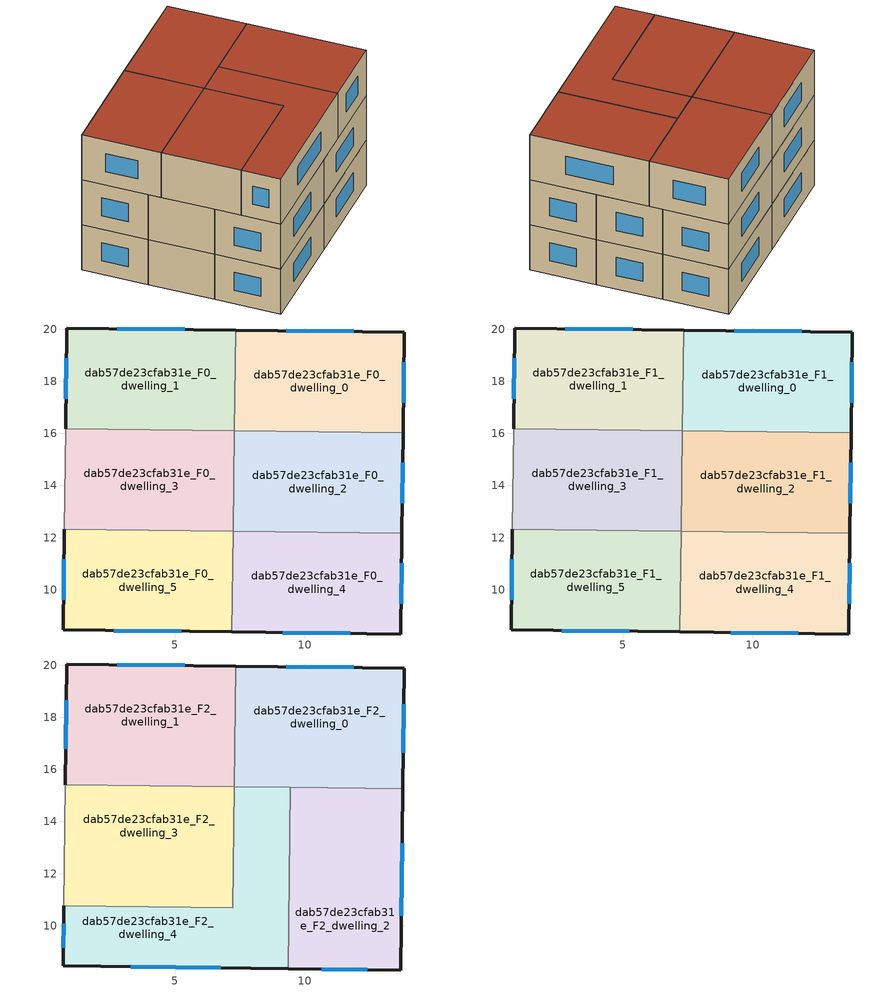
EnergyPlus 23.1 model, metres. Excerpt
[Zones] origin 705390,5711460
dab57de23cfab31e_F0_dwelling_0
 floor ground (EU_floor_Construction): 13.82,19.89 13.77,16.03 7.29,16.1 7.34,19.96 z0
 wall outside (EU_wall_Construction): 13.77,16.03 13.82,19.89 7.34,19.96 z0:3
 wall to dab57de23cfab31e_F0_dwelling_1 (EU_wall_Construction): 7.34,19.96 7.29,16.1 z0:3
 wall to dab57de23cfab31e_F0_dwelling_2 (EU_wall_Construction): 7.29,16.1 13.77,16.03 z0:3
 window (EU_Window_Construction): 11.88,19.91 9.28,19.94 / 13.79,17.18 13.8,18.73 z0.9:2.1
dab57de23cfab31e_F0_dwelling_1
 floor ground (EU_floor_Construction): 7.34,19.96 7.29,16.1 0.82,16.18 0.86,20.04 z0
 wall outside (EU_wall_Construction): 7.34,19.96 0.86,20.04 0.82,16.18 z0:3
 wall to dab57de23cfab31e_F0_dwelling_3 (EU_wall_Construction): 0.82,16.18 7.29,16.1 z0:3
 window (EU_Window_Construction): 0.85,18.89 0.83,17.34 / 5.4,19.99 2.8,20.02 z0.9:2.1
dab57de23cfab31e_F0_dwelling_2
 floor ground (EU_floor_Construction): 13.77,16.03 13.73,12.16 7.25,12.24 7.3,16.1 z0
 wall outside (EU_wall_Construction): 13.73,12.16 13.77,16.03 z0:3
 wall to dab57de23cfab31e_F0_dwelling_3 (EU_wall_Construction): 7.3,16.1 7.25,12.24 z0:3
 wall to dab57de23cfab31e_F0_dwelling_4 (EU_wall_Construction): 7.25,12.24 13.73,12.16 z0:3
 window (EU_Window_Construction): 13.74,13.32 13.76,14.87 z0.9:2.1
dab57de23cfab31e_F0_dwelling_3
 floor ground (EU_floor_Construction): 7.3,16.1 7.25,12.24 0.77,12.32 0.82,16.18 z0
 wall adiabatic (EU_wall_Construction): 0.82,16.18 0.77,12.32 z0:3
 wall to dab57de23cfab31e_F0_dwelling_5 (EU_wall_Construction): 0.77,12.32 7.25,12.24 z0:3
dab57de23cfab31e_F0_dwelling_4
 floor ground (EU_floor_Construction): 13.73,12.16 13.68,8.3 7.2,8.38 7.25,12.24 z0
 wall outside (EU_wall_Construction): 7.2,8.38 13.68,8.3 13.73,12.16 z0:3
 wall to dab57de23cfab31e_F0_dwelling_5 (EU_wall_Construction): 7.25,12.24 7.2,8.38 z0:3
 window (EU_Window_Construction): 13.7,9.46 13.71,11.01 / 9.14,8.36 11.74,8.32 z0.9:2.1
dab57de23cfab31e_F0_dwelling_5
 floor ground (EU_floor_Construction): 7.25,12.24 7.2,8.38 0.73,8.46 0.77,12.32 z0
 wall outside (EU_wall_Construction): 0.77,12.32 0.73,8.46 7.2,8.38 z0:3
 window (EU_Window_Construction): 2.67,8.43 5.26,8.4 / 0.76,11.16 0.74,9.61 z0.9:2.1
dab57de23cfab31e_F1_dwelling_0
 floor to dab57de23cfab31e_F0_dwelling_0 (EU_floor_Construction): 13.82,19.89 13.77,16.03 7.29,16.1 7.34,19.96 z3
 wall outside (EU_wall_Construction): 13.77,16.03 13.82,19.89 7.34,19.96 z3:6
 wall to dab57de23cfab31e_F1_dwelling_1 (EU_wall_Construction): 7.34,19.96 7.29,16.1 z3:6
 wall to dab57de23cfab31e_F1_dwelling_2 (EU_wall_Construction): 7.29,16.1 13.77,16.03 z3:6
 window (EU_Window_Construction): 11.88,19.91 9.28,19.94 / 13.79,17.18 13.8,18.73 z3.9:5.1
dab57de23cfab31e_F1_dwelling_1
 floor to dab57de23cfab31e_F0_dwelling_1 (EU_floor_Construction): 7.34,19.96 7.29,16.1 0.82,16.18 0.86,20.04 z3
 wall outside (EU_wall_Construction): 7.34,19.96 0.86,20.04 0.82,16.18 z3:6
 wall to dab57de23cfab31e_F1_dwelling_3 (EU_wall_Construction): 0.82,16.18 7.29,16.1 z3:6
 window (EU_Window_Construction): 0.85,18.89 0.83,17.34 / 5.4,19.99 2.8,20.02 z3.9:5.1
dab57de23cfab31e_F1_dwelling_2
 floor to dab57de23cfab31e_F0_dwelling_2 (EU_floor_Construction): 13.77,16.03 13.73,12.16 7.25,12.24 7.3,16.1 z3
 wall outside (EU_wall_Construction): 13.73,12.16 13.77,16.03 z3:6
 wall to dab57de23cfab31e_F1_dwelling_3 (EU_wall_Construction): 7.3,16.1 7.25,12.24 z3:6
 wall to dab57de23cfab31e_F1_dwelling_4 (EU_wall_Construction): 7.25,12.24 13.73,12.16 z3:6
 window (EU_Window_Construction): 13.74,13.32 13.76,14.87 z3.9:5.1
dab57de23cfab31e_F1_dwelling_3
 floor to dab57de23cfab31e_F0_dwelling_3 (EU_floor_Construction): 7.3,16.1 7.25,12.24 0.77,12.32 0.82,16.18 z3
 wall adiabatic (EU_wall_Construction): 0.82,16.18 0.77,12.32 z3:6
 wall to dab57de23cfab31e_F1_dwelling_5 (EU_wall_Construction): 0.77,12.32 7.25,12.24 z3:6
dab57de23cfab31e_F1_dwelling_4
 floor to dab57de23cfab31e_F0_dwelling_4 (EU_floor_Construction): 13.73,12.16 13.68,8.3 7.2,8.38 7.25,12.24 z3
 wall outside (EU_wall_Construction): 7.2,8.38 13.68,8.3 13.73,12.16 z3:6
 wall to dab57de23cfab31e_F1_dwelling_5 (EU_wall_Construction): 7.25,12.24 7.2,8.38 z3:6
 window (EU_Window_Construction): 13.7,9.46 13.71,11.01 / 9.14,8.36 11.74,8.32 z3.9:5.1
dab57de23cfab31e_F1_dwelling_5
 floor to dab57de23cfab31e_F0_dwelling_5 (EU_floor_Construction): 7.25,12.24 7.2,8.38 0.73,8.46 0.77,12.32 z3
 wall outside (EU_wall_Construction): 0.77,12.32 0.73,8.46 7.2,8.38 z3:6
 window (EU_Window_Construction): 2.67,8.43 5.26,8.4 / 0.76,11.16 0.74,9.61 z3.9:5.1
dab57de23cfab31e_F2_dwelling_0
 floor to dab57de23cfab31e_F1_dwelling_0 (EU_floor_Construction): 13.82,19.89 13.77,16.03 7.29,16.1 7.34,19.96 z6
 floor to dab57de23cfab31e_F1_dwelling_2 (EU_floor_Construction): 13.77,16.03 13.76,15.25 7.29,15.33 7.29,16.1 z6
 wall outside (EU_wall_Construction): 13.76,15.25 13.82,19.89 7.34,19.96 z6:9
 wall to dab57de23cfab31e_F2_dwelling_1 (EU_wall_Construction): 7.34,19.96 7.28,15.33 z6:9
 wall to dab57de23cfab31e_F2_dwelling_2 (EU_wall_Construction): 9.45,15.3 13.76,15.25 z6:9
 wall to dab57de23cfab31e_F2_dwelling_4 (EU_wall_Construction): 7.29,15.33 9.45,15.3 z6:9
 window (EU_Window_Construction): 11.88,19.91 9.28,19.94 / 13.78,16.64 13.8,18.5 z6.9:8.1
 roof outside (EU_roof_Construction): 13.76,15.25 13.82,19.89 7.34,19.96 7.28,15.33 z9
dab57de23cfab31e_F2_dwelling_1
 floor to dab57de23cfab31e_F1_dwelling_1 (EU_floor_Construction): 7.34,19.96 7.29,16.1 0.82,16.18 0.86,20.04 z6
 floor to dab57de23cfab31e_F1_dwelling_3 (EU_floor_Construction): 7.29,16.1 7.28,15.33 0.81,15.41 0.82,16.18 z6
 wall outside (EU_wall_Construction): 7.34,19.96 0.86,20.04 0.81,15.41 z6:9
 wall to dab57de23cfab31e_F2_dwelling_3 (EU_wall_Construction): 0.81,15.41 7.28,15.33 z6:9
 window (EU_Window_Construction): 5.4,19.99 2.8,20.02 / 0.84,18.66 0.82,16.8 z6.9:8.1
 roof outside (EU_roof_Construction): 7.28,15.33 7.34,19.96 0.86,20.04 0.81,15.41 z9
dab57de23cfab31e_F2_dwelling_2
 floor to dab57de23cfab31e_F1_dwelling_2 (EU_floor_Construction): 13.76,15.25 13.73,12.16 9.41,12.21 9.45,15.3 z6
 floor to dab57de23cfab31e_F1_dwelling_4 (EU_floor_Construction): 13.73,12.16 13.68,8.3 9.36,8.35 9.41,12.21 z6
 wall outside (EU_wall_Construction): 9.36,8.35 13.68,8.3 13.76,15.25 z6:9
 wall to dab57de23cfab31e_F2_dwelling_4 (EU_wall_Construction): 9.45,15.3 9.36,8.35 z6:9
 window (EU_Window_Construction): 10.66,8.34 12.39,8.32 / 13.71,10.38 13.74,13.17 z6.9:8.1
 roof outside (EU_roof_Construction): 13.68,8.3 13.76,15.25 9.45,15.3 9.36,8.35 z9
dab57de23cfab31e_F2_dwelling_3
 floor to dab57de23cfab31e_F1_dwelling_3 (EU_floor_Construction): 7.29,15.33 7.25,12.24 0.77,12.32 0.81,15.41 z6
 floor to dab57de23cfab31e_F1_dwelling_5 (EU_floor_Construction): 7.25,12.24 7.23,10.7 0.75,10.77 0.77,12.32 z6
 wall to dab57de23cfab31e_F2_dwelling_4 (EU_wall_Construction): 0.75,10.77 7.23,10.7 7.29,15.33 z6:9
 wall adiabatic (EU_wall_Construction): 0.81,15.41 0.75,10.77 z6:9
 roof outside (EU_roof_Construction): 7.23,10.7 7.29,15.33 0.81,15.41 0.75,10.77 z9
dab57de23cfab31e_F2_dwelling_4
 floor to dab57de23cfab31e_F1_dwelling_4 (EU_floor_Construction): 9.41,12.22 9.36,8.35 7.2,8.38 7.25,12.24 z6
 floor to dab57de23cfab31e_F1_dwelling_5 (EU_floor_Construction): 7.25,12.24 7.2,8.38 0.73,8.46 0.75,10.77 7.23,10.7 z6
 floor to dab57de23cfab31e_F1_dwelling_2 (EU_floor_Construction): 9.45,15.3 9.41,12.22 7.25,12.24 7.29,15.33 z6
 wall outside (EU_wall_Construction): 0.75,10.77 0.73,8.46 9.36,8.35 z6:9
 window (EU_Window_Construction): 3.31,8.43 6.78,8.38 / 0.74,10.08 0.73,9.15 z6.9:8.1
 roof outside (EU_roof_Construction): 9.36,8.35 9.45,15.3 7.29,15.33 7.23,10.7 0.75,10.77 0.73,8.46 z9
shading: 0.88,18.33 0.75,10.46 z0:6
[Building]
EU S2 Campaign: North Axis=0; Terrain=City; Solar Distribution=FullExterior
[Site:Location]
London: Latitude=51.5; Longitude=-0.5; Time Zone=0; Elevation=25
[SizingPeriod:WeatherFileDays]
AnnualSizingPeriod: Begin Month=1; Begin Day of Month=1; End Month=12; End Day of Month=31; Day of Week for Start Day=Monday; Use Weather File Daylight Saving Period=No; Use Weather File Rain and Snow Indicators=No
[MATERIAL]
EU_InternalMass_Material: Roughness=MediumRough; Thickness=0.1; Conductivity=1; Density=1800; Specific Heat=900; Thermal Absorptance=0.9; Solar Absorptance=0.7; Visible Absorptance=0.7
[MATERIAL:NOMASS] Roughness=MediumRough; Thermal Absorptance=0.9; Solar Absorptance=0.7; Visible Absorptance=0.7
Name | Thermal Resistance
EU_wall_NoMass | 1.04674
EU_roof_NoMass | 4.32442
EU_floor_NoMass | 2.04616
[WINDOWMATERIAL:SIMPLEGLAZINGSYSTEM]
EU_Window_SimpleGlazing: UFactor=4.25843; Solar Heat Gain Coefficient=0.85; Visible Transmittance=0.85
[CONSTRUCTION]
EU_wall_Construction: EU_wall_NoMass
EU_roof_Construction: EU_roof_NoMass
EU_floor_Construction: EU_floor_NoMass
EU_InternalMass_Construction: EU_InternalMass_Material
EU_Window_Construction: EU_Window_SimpleGlazing
[ZONE] Type=1; Multiplier=1; Ceiling Height=autocalculate; Floor Area=autocalculate; Part of Total Floor Area=Yes
Name | Volume
dab57de23cfab31e_F0_dwelling_0; dab57de23cfab31e_F1_dwelling_0; dab57de23cfab31e_F0_dwelling_5; dab57de23cfab31e_F1_dwelling_5 | 75.071
dab57de23cfab31e_F2_dwelling_0 | 90.09375
dab57de23cfab31e_F0_dwelling_1; dab57de23cfab31e_F1_dwelling_1 | 75.0696
dab57de23cfab31e_F2_dwelling_1 | 90.0798
dab57de23cfab31e_F0_dwelling_2; dab57de23cfab31e_F1_dwelling_2 | 75.082
dab57de23cfab31e_F2_dwelling_2; dab57de23cfab31e_F2_dwelling_3 | 90.0894
dab57de23cfab31e_F0_dwelling_3; dab57de23cfab31e_F1_dwelling_3 | 75.0806
dab57de23cfab31e_F0_dwelling_4; dab57de23cfab31e_F1_dwelling_4 | 75.0703
dab57de23cfab31e_F2_dwelling_4 | 90.093
[INTERNALMASS] Construction=EU_InternalMass_Construction
Name | Zone or ZoneList | Surface Area
dab57de23cfab31e_F0_dwelling_0_EU_InternalMass | dab57de23cfab31e_F0_dwelling_0 | 25.0235
dab57de23cfab31e_F0_dwelling_1_EU_InternalMass | dab57de23cfab31e_F0_dwelling_1 | 25.0235
dab57de23cfab31e_F0_dwelling_2_EU_InternalMass | dab57de23cfab31e_F0_dwelling_2 | 25.0267
dab57de23cfab31e_F0_dwelling_3_EU_InternalMass | dab57de23cfab31e_F0_dwelling_3 | 25.0267
dab57de23cfab31e_F0_dwelling_4_EU_InternalMass | dab57de23cfab31e_F0_dwelling_4 | 25.0235
dab57de23cfab31e_F0_dwelling_5_EU_InternalMass | dab57de23cfab31e_F0_dwelling_5 | 25.0235
dab57de23cfab31e_F1_dwelling_0_EU_InternalMass | dab57de23cfab31e_F1_dwelling_0 | 25.0235
dab57de23cfab31e_F1_dwelling_1_EU_InternalMass | dab57de23cfab31e_F1_dwelling_1 | 25.0235
dab57de23cfab31e_F1_dwelling_2_EU_InternalMass | dab57de23cfab31e_F1_dwelling_2 | 25.0267
dab57de23cfab31e_F1_dwelling_3_EU_InternalMass | dab57de23cfab31e_F1_dwelling_3 | 25.0267
dab57de23cfab31e_F1_dwelling_4_EU_InternalMass | dab57de23cfab31e_F1_dwelling_4 | 25.0235
dab57de23cfab31e_F1_dwelling_5_EU_InternalMass | dab57de23cfab31e_F1_dwelling_5 | 25.0235
dab57de23cfab31e_F2_dwelling_0_EU_InternalMass | dab57de23cfab31e_F2_dwelling_0 | 30.0312
dab57de23cfab31e_F2_dwelling_1_EU_InternalMass | dab57de23cfab31e_F2_dwelling_1 | 30.0266
dab57de23cfab31e_F2_dwelling_2_EU_InternalMass | dab57de23cfab31e_F2_dwelling_2 | 30.03
dab57de23cfab31e_F2_dwelling_3_EU_InternalMass | dab57de23cfab31e_F2_dwelling_3 | 30.0298
dab57de23cfab31e_F2_dwelling_4_EU_InternalMass | dab57de23cfab31e_F2_dwelling_4 | 30.0311
[OTHEREQUIPMENT] Fuel Type=Electricity; Design Level Calculation Method=Watts/Area; Power per Zone Floor Area=1; Fraction Latent=0; Fraction Radiant=0; Fraction Lost=0; Carbon Dioxide Generation Rate=0; EndUse Subcategory=EU_Step8_InternalGains
Name | Zone or ZoneList or Space or SpaceList | Schedule
EU_Step8_InternalGain_dab57de23cfab31e_F0_dwelling_0_f000 | dab57de23cfab31e_F0_dwelling_0 | EU_Step8_GainSchedule_dab57de23cfab31e_F0_dwelling_0_f000
EU_Step8_InternalGain_dab57de23cfab31e_F0_dwelling_1_f000 | dab57de23cfab31e_F0_dwelling_1 | EU_Step8_GainSchedule_dab57de23cfab31e_F0_dwelling_1_f000
EU_Step8_InternalGain_dab57de23cfab31e_F0_dwelling_2_f000 | dab57de23cfab31e_F0_dwelling_2 | EU_Step8_GainSchedule_dab57de23cfab31e_F0_dwelling_2_f000
EU_Step8_InternalGain_dab57de23cfab31e_F0_dwelling_3_f000 | dab57de23cfab31e_F0_dwelling_3 | EU_Step8_GainSchedule_dab57de23cfab31e_F0_dwelling_3_f000
EU_Step8_InternalGain_dab57de23cfab31e_F0_dwelling_4_f000 | dab57de23cfab31e_F0_dwelling_4 | EU_Step8_GainSchedule_dab57de23cfab31e_F0_dwelling_4_f000
EU_Step8_InternalGain_dab57de23cfab31e_F0_dwelling_5_f000 | dab57de23cfab31e_F0_dwelling_5 | EU_Step8_GainSchedule_dab57de23cfab31e_F0_dwelling_5_f000
EU_Step8_InternalGain_dab57de23cfab31e_F1_dwelling_0_f000 | dab57de23cfab31e_F1_dwelling_0 | EU_Step8_GainSchedule_dab57de23cfab31e_F1_dwelling_0_f000
EU_Step8_InternalGain_dab57de23cfab31e_F1_dwelling_1_f000 | dab57de23cfab31e_F1_dwelling_1 | EU_Step8_GainSchedule_dab57de23cfab31e_F1_dwelling_1_f000
EU_Step8_InternalGain_dab57de23cfab31e_F1_dwelling_2_f000 | dab57de23cfab31e_F1_dwelling_2 | EU_Step8_GainSchedule_dab57de23cfab31e_F1_dwelling_2_f000
EU_Step8_InternalGain_dab57de23cfab31e_F1_dwelling_3_f000 | dab57de23cfab31e_F1_dwelling_3 | EU_Step8_GainSchedule_dab57de23cfab31e_F1_dwelling_3_f000
EU_Step8_InternalGain_dab57de23cfab31e_F1_dwelling_4_f000 | dab57de23cfab31e_F1_dwelling_4 | EU_Step8_GainSchedule_dab57de23cfab31e_F1_dwelling_4_f000
EU_Step8_InternalGain_dab57de23cfab31e_F1_dwelling_5_f000 | dab57de23cfab31e_F1_dwelling_5 | EU_Step8_GainSchedule_dab57de23cfab31e_F1_dwelling_5_f000
EU_Step8_InternalGain_dab57de23cfab31e_F2_dwelling_0_f000 | dab57de23cfab31e_F2_dwelling_0 | EU_Step8_GainSchedule_dab57de23cfab31e_F2_dwelling_0_f000
EU_Step8_InternalGain_dab57de23cfab31e_F2_dwelling_1_f000 | dab57de23cfab31e_F2_dwelling_1 | EU_Step8_GainSchedule_dab57de23cfab31e_F2_dwelling_1_f000
EU_Step8_InternalGain_dab57de23cfab31e_F2_dwelling_2_f000 | dab57de23cfab31e_F2_dwelling_2 | EU_Step8_GainSchedule_dab57de23cfab31e_F2_dwelling_2_f000
EU_Step8_InternalGain_dab57de23cfab31e_F2_dwelling_3_f000 | dab57de23cfab31e_F2_dwelling_3 | EU_Step8_GainSchedule_dab57de23cfab31e_F2_dwelling_3_f000
EU_Step8_InternalGain_dab57de23cfab31e_F2_dwelling_4_f000 | dab57de23cfab31e_F2_dwelling_4 | EU_Step8_GainSchedule_dab57de23cfab31e_F2_dwelling_4_f000
[ZONEVENTILATION:DESIGNFLOWRATE] Schedule=EU_AlwaysOn; Design Flow Rate Calculation Method=AirChanges/Hour; Air Changes per Hour=0.488719; Ventilation Type=Natural; Fan Pressure Rise=0; Fan Total Efficiency=1; Constant Term Coefficient=1; Temperature Term Coefficient=0; Velocity Term Coefficient=0; Velocity Squared Term Coefficient=0; Minimum Indoor Temperature=-100; Maximum Indoor Temperature=100; Delta Temperature=-100; Minimum Outdoor Temperature=-100; Maximum Outdoor Temperature=100; Maximum Wind Speed=40
Name | Zone or ZoneList or Space or SpaceList
EU_ConstantAir_dab57de23cfab31e_F0_dwelling_0 | dab57de23cfab31e_F0_dwelling_0
EU_ConstantAir_dab57de23cfab31e_F0_dwelling_1 | dab57de23cfab31e_F0_dwelling_1
EU_ConstantAir_dab57de23cfab31e_F0_dwelling_2 | dab57de23cfab31e_F0_dwelling_2
EU_ConstantAir_dab57de23cfab31e_F0_dwelling_3 | dab57de23cfab31e_F0_dwelling_3
EU_ConstantAir_dab57de23cfab31e_F0_dwelling_4 | dab57de23cfab31e_F0_dwelling_4
EU_ConstantAir_dab57de23cfab31e_F0_dwelling_5 | dab57de23cfab31e_F0_dwelling_5
EU_ConstantAir_dab57de23cfab31e_F1_dwelling_0 | dab57de23cfab31e_F1_dwelling_0
EU_ConstantAir_dab57de23cfab31e_F1_dwelling_1 | dab57de23cfab31e_F1_dwelling_1
EU_ConstantAir_dab57de23cfab31e_F1_dwelling_2 | dab57de23cfab31e_F1_dwelling_2
EU_ConstantAir_dab57de23cfab31e_F1_dwelling_3 | dab57de23cfab31e_F1_dwelling_3
EU_ConstantAir_dab57de23cfab31e_F1_dwelling_4 | dab57de23cfab31e_F1_dwelling_4
EU_ConstantAir_dab57de23cfab31e_F1_dwelling_5 | dab57de23cfab31e_F1_dwelling_5
EU_ConstantAir_dab57de23cfab31e_F2_dwelling_0 | dab57de23cfab31e_F2_dwelling_0
EU_ConstantAir_dab57de23cfab31e_F2_dwelling_1 | dab57de23cfab31e_F2_dwelling_1
EU_ConstantAir_dab57de23cfab31e_F2_dwelling_2 | dab57de23cfab31e_F2_dwelling_2
EU_ConstantAir_dab57de23cfab31e_F2_dwelling_3 | dab57de23cfab31e_F2_dwelling_3
EU_ConstantAir_dab57de23cfab31e_F2_dwelling_4 | dab57de23cfab31e_F2_dwelling_4
[HVACTEMPLATE:THERMOSTAT] Constant Heating Setpoint=20; Constant Cooling Setpoint=50
EU_HeatOnly_dab57de23cfab31e_F0_dwelling_0; EU_HeatOnly_dab57de23cfab31e_F0_dwelling_1; EU_HeatOnly_dab57de23cfab31e_F0_dwelling_2; EU_HeatOnly_dab57de23cfab31e_F0_dwelling_3; EU_HeatOnly_dab57de23cfab31e_F0_dwelling_4; EU_HeatOnly_dab57de23cfab31e_F0_dwelling_5; EU_HeatOnly_dab57de23cfab31e_F1_dwelling_0; EU_HeatOnly_dab57de23cfab31e_F1_dwelling_1; EU_HeatOnly_dab57de23cfab31e_F1_dwelling_2; EU_HeatOnly_dab57de23cfab31e_F1_dwelling_3; EU_HeatOnly_dab57de23cfab31e_F1_dwelling_4; EU_HeatOnly_dab57de23cfab31e_F1_dwelling_5; EU_HeatOnly_dab57de23cfab31e_F2_dwelling_0; EU_HeatOnly_dab57de23cfab31e_F2_dwelling_1; EU_HeatOnly_dab57de23cfab31e_F2_dwelling_2; EU_HeatOnly_dab57de23cfab31e_F2_dwelling_3; EU_HeatOnly_dab57de23cfab31e_F2_dwelling_4
[HVACTEMPLATE:ZONE:IDEALLOADSAIRSYSTEM] System Availability Schedule=EU_AlwaysOn; Maximum Heating Supply Air Temperature=50; Minimum Cooling Supply Air Temperature=13; Maximum Heating Supply Air Humidity Ratio=0.0156; Minimum Cooling Supply Air Humidity Ratio=0.0077; Heating Limit=NoLimit; Cooling Limit=NoLimit; Heating Availability Schedule=EU_AlwaysOn; Cooling Availability Schedule=EU_CoolingOff; Dehumidification Control Type=ConstantSensibleHeatRatio; Cooling Sensible Heat Ratio=0.7; Dehumidification Setpoint=60; Humidification Control Type=None; Humidification Setpoint=30; Outdoor Air Method=None; Outdoor Air Flow Rate per Person=0.00944; Outdoor Air Flow Rate per Zone Floor Area=0; Outdoor Air Flow Rate per Zone=0; Demand Controlled Ventilation Type=None; Outdoor Air Economizer Type=NoEconomizer; Heat Recovery Type=None; Sensible Heat Recovery Effectiveness=0.7; Latent Heat Recovery Effectiveness=0.65
Name | Template Thermostat
dab57de23cfab31e_F0_dwelling_0 | EU_HeatOnly_dab57de23cfab31e_F0_dwelling_0
dab57de23cfab31e_F0_dwelling_1 | EU_HeatOnly_dab57de23cfab31e_F0_dwelling_1
dab57de23cfab31e_F0_dwelling_2 | EU_HeatOnly_dab57de23cfab31e_F0_dwelling_2
dab57de23cfab31e_F0_dwelling_3 | EU_HeatOnly_dab57de23cfab31e_F0_dwelling_3
dab57de23cfab31e_F0_dwelling_4 | EU_HeatOnly_dab57de23cfab31e_F0_dwelling_4
dab57de23cfab31e_F0_dwelling_5 | EU_HeatOnly_dab57de23cfab31e_F0_dwelling_5
dab57de23cfab31e_F1_dwelling_0 | EU_HeatOnly_dab57de23cfab31e_F1_dwelling_0
dab57de23cfab31e_F1_dwelling_1 | EU_HeatOnly_dab57de23cfab31e_F1_dwelling_1
dab57de23cfab31e_F1_dwelling_2 | EU_HeatOnly_dab57de23cfab31e_F1_dwelling_2
dab57de23cfab31e_F1_dwelling_3 | EU_HeatOnly_dab57de23cfab31e_F1_dwelling_3
dab57de23cfab31e_F1_dwelling_4 | EU_HeatOnly_dab57de23cfab31e_F1_dwelling_4
dab57de23cfab31e_F1_dwelling_5 | EU_HeatOnly_dab57de23cfab31e_F1_dwelling_5
dab57de23cfab31e_F2_dwelling_0 | EU_HeatOnly_dab57de23cfab31e_F2_dwelling_0
dab57de23cfab31e_F2_dwelling_1 | EU_HeatOnly_dab57de23cfab31e_F2_dwelling_1
dab57de23cfab31e_F2_dwelling_2 | EU_HeatOnly_dab57de23cfab31e_F2_dwelling_2
dab57de23cfab31e_F2_dwelling_3 | EU_HeatOnly_dab57de23cfab31e_F2_dwelling_3
dab57de23cfab31e_F2_dwelling_4 | EU_HeatOnly_dab57de23cfab31e_F2_dwelling_4
[SIZING:ZONE] Zone Cooling Design Supply Air Temperature Input Method=SupplyAirTemperature; Zone Cooling Design Supply Air Temperature=13; Zone Heating Design Supply Air Temperature Input Method=SupplyAirTemperature; Zone Heating Design Supply Air Temperature=50; Zone Cooling Design Supply Air Humidity Ratio=0.008; Zone Heating Design Supply Air Humidity Ratio=0.008; Cooling Design Air Flow Method=DesignDay; Cooling Design Air Flow Rate=0; Cooling Minimum Air Flow per Zone Floor Area=0.000762; Cooling Minimum Air Flow=0; Cooling Minimum Air Flow Fraction=0.2; Heating Design Air Flow Method=DesignDay; Heating Design Air Flow Rate=0; Heating Maximum Air Flow per Zone Floor Area=0.002032; Heating Maximum Air Flow=0.141576; Heating Maximum Air Flow Fraction=0.3; Account for Dedicated Outdoor Air System=No; Dedicated Outdoor Air System Control Strategy=NeutralSupplyAir; Dedicated Outdoor Air Low Setpoint Temperature for Design=autosize; Dedicated Outdoor Air High Setpoint Temperature for Design=autosize; Zone Load Sizing Method=Sensible Load Only No Latent Load; Zone Latent Cooling Design Supply Air Humidity Ratio Input Method=HumidityRatioDifference; Zone Cooling Design Supply Air Humidity Ratio Difference=0.005; Zone Latent Heating Design Supply Air Humidity Ratio Input Method=HumidityRatioDifference; Zone Humidification Design Supply Air Humidity Ratio Difference=0.005
dab57de23cfab31e_F0_dwelling_0; dab57de23cfab31e_F0_dwelling_1; dab57de23cfab31e_F0_dwelling_2; dab57de23cfab31e_F0_dwelling_3; dab57de23cfab31e_F0_dwelling_4; dab57de23cfab31e_F0_dwelling_5; dab57de23cfab31e_F1_dwelling_0; dab57de23cfab31e_F1_dwelling_1; dab57de23cfab31e_F1_dwelling_2; dab57de23cfab31e_F1_dwelling_3; dab57de23cfab31e_F1_dwelling_4; dab57de23cfab31e_F1_dwelling_5; dab57de23cfab31e_F2_dwelling_0; dab57de23cfab31e_F2_dwelling_1; dab57de23cfab31e_F2_dwelling_2; dab57de23cfab31e_F2_dwelling_3; dab57de23cfab31e_F2_dwelling_4
[SCHEDULE:CONSTANT]
Name | Hourly Value
EU_AlwaysOn | 1
EU_CoolingOff | 0
[SCHEDULE:FILE] Column Number=1; Rows to Skip at Top=0; Number of Hours of Data=8760; Column Separator=Comma; Interpolate to Timestep=No; Minutes per Item=60; Adjust Schedule for Daylight Savings=Yes
Name | File
EU_Step8_GainSchedule_dab57de23cfab31e_F0_dwelling_0_f000 | ../../schedules/dab57de23cfab31e/dab57de23cfab31e_F0_dwelling_0_f000_gain.csv
EU_Step8_GainSchedule_dab57de23cfab31e_F0_dwelling_1_f000 | ../../schedules/dab57de23cfab31e/dab57de23cfab31e_F0_dwelling_1_f000_gain.csv
EU_Step8_GainSchedule_dab57de23cfab31e_F0_dwelling_2_f000 | ../../schedules/dab57de23cfab31e/dab57de23cfab31e_F0_dwelling_2_f000_gain.csv
EU_Step8_GainSchedule_dab57de23cfab31e_F0_dwelling_3_f000 | ../../schedules/dab57de23cfab31e/dab57de23cfab31e_F0_dwelling_3_f000_gain.csv
EU_Step8_GainSchedule_dab57de23cfab31e_F0_dwelling_4_f000 | ../../schedules/dab57de23cfab31e/dab57de23cfab31e_F0_dwelling_4_f000_gain.csv
EU_Step8_GainSchedule_dab57de23cfab31e_F0_dwelling_5_f000 | ../../schedules/dab57de23cfab31e/dab57de23cfab31e_F0_dwelling_5_f000_gain.csv
EU_Step8_GainSchedule_dab57de23cfab31e_F1_dwelling_0_f000 | ../../schedules/dab57de23cfab31e/dab57de23cfab31e_F1_dwelling_0_f000_gain.csv
EU_Step8_GainSchedule_dab57de23cfab31e_F1_dwelling_1_f000 | ../../schedules/dab57de23cfab31e/dab57de23cfab31e_F1_dwelling_1_f000_gain.csv
EU_Step8_GainSchedule_dab57de23cfab31e_F1_dwelling_2_f000 | ../../schedules/dab57de23cfab31e/dab57de23cfab31e_F1_dwelling_2_f000_gain.csv
EU_Step8_GainSchedule_dab57de23cfab31e_F1_dwelling_3_f000 | ../../schedules/dab57de23cfab31e/dab57de23cfab31e_F1_dwelling_3_f000_gain.csv
EU_Step8_GainSchedule_dab57de23cfab31e_F1_dwelling_4_f000 | ../../schedules/dab57de23cfab31e/dab57de23cfab31e_F1_dwelling_4_f000_gain.csv
EU_Step8_GainSchedule_dab57de23cfab31e_F1_dwelling_5_f000 | ../../schedules/dab57de23cfab31e/dab57de23cfab31e_F1_dwelling_5_f000_gain.csv
EU_Step8_GainSchedule_dab57de23cfab31e_F2_dwelling_0_f000 | ../../schedules/dab57de23cfab31e/dab57de23cfab31e_F2_dwelling_0_f000_gain.csv
EU_Step8_GainSchedule_dab57de23cfab31e_F2_dwelling_1_f000 | ../../schedules/dab57de23cfab31e/dab57de23cfab31e_F2_dwelling_1_f000_gain.csv
EU_Step8_GainSchedule_dab57de23cfab31e_F2_dwelling_2_f000 | ../../schedules/dab57de23cfab31e/dab57de23cfab31e_F2_dwelling_2_f000_gain.csv
EU_Step8_GainSchedule_dab57de23cfab31e_F2_dwelling_3_f000 | ../../schedules/dab57de23cfab31e/dab57de23cfab31e_F2_dwelling_3_f000_gain.csv
EU_Step8_GainSchedule_dab57de23cfab31e_F2_dwelling_4_f000 | ../../schedules/dab57de23cfab31e/dab57de23cfab31e_F2_dwelling_4_f000_gain.csv
